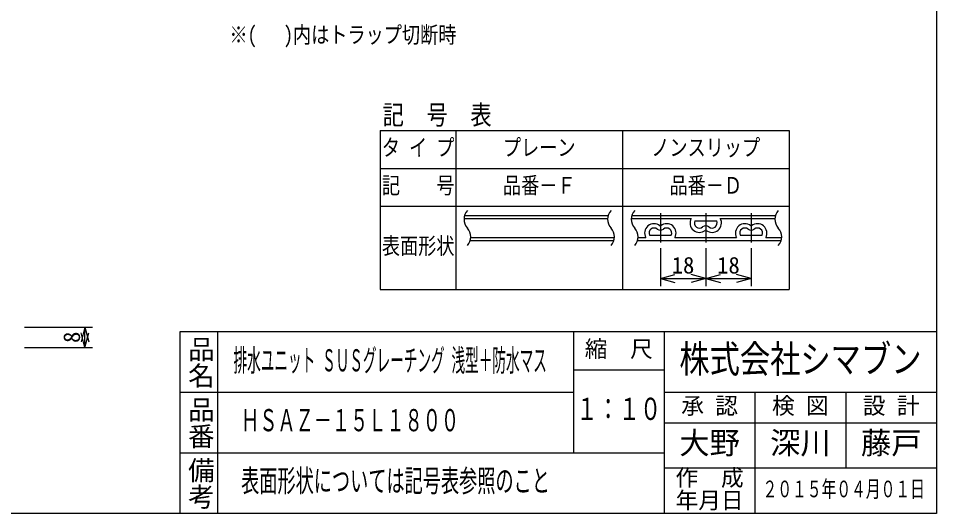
# Model space of a CAD drawing. Units: millimetres, scale not verified. Extents: x -1365 to 1365, y -930 to 870.
# Drawn here: x 152 to 1365, y -930 to -276 of the extents above; entities that cross this region are included whole.
import ezdxf
from ezdxf.enums import TextEntityAlignment as Align

# ---------------------------------------------------------------- set-up
doc = ezdxf.new("R2010")
doc.units = ezdxf.units.MM
doc.header["$LTSCALE"] = 10
doc.linetypes.add('CHAIN1', pattern=[8, 5, -1, 1, -1])
for name, color, linetype in [('0-5_寸法線', 7, 'Continuous'), ('0-7_枠細線', 5, 'Continuous'), ('0-8_枠中線', 5, 'Continuous'), ('1-5_寸法2', 7, 'Continuous')]:
    doc.layers.add(name, color=color, linetype=linetype)
doc.styles.add('@ＭＳ ゴシック', font='')
doc.styles.add('ＭＳ ゴシック', font='')
doc.styles.get('@ＭＳ ゴシック').set_extended_font_data('@MS Gothic')
doc.styles.get('ＭＳ ゴシック').set_extended_font_data('MS Gothic')

msp = doc.modelspace()

# ---------------------------------------------------------------- linework, layer by layer
at = {"layer": '0-7_枠細線'}
for p, q in [((629.94, -423.91), (1169.94, -423.91)), ((629.94, -423.91), (629.94, -633.91)), ((729.94, -423.91), (729.94, -633.91)), ((949.94, -423.91), (949.94, -633.91)), ((1169.94, -423.91), (1169.94, -633.91)), ((629.94, -473.91), (1169.94, -473.91)), ((629.94, -523.91), (1169.94, -523.91)), ((740.59, -540.07), (930.36, -540.07)), ((741.33, -536.07), (931.09, -536.07)), ((961.6, -540.07), (1040.72, -540.07)), ((962.33, -536.07), (1152.09, -536.07)), ((1045.5, -543.4), (1074.39, -543.4)), ((1079.17, -540.07), (1151.36, -540.07)), ((748.8, -569.4), (938.56, -569.4)), ((749.53, -565.4), (939.29, -565.4)), ((969.8, -569.4), (1159.56, -569.4)), ((970.53, -565.4), (980.72, -565.4)), ((985.5, -562.07), (1014.39, -562.07)), ((1019.17, -565.4), (1100.72, -565.4)), ((1105.5, -562.07), (1134.39, -562.07)), ((1139.17, -565.4), (1160.29, -565.4)), ((999.94, -579.4), (999.94, -629.4)), ((1059.94, -579.4), (1059.94, -629.4)), ((1119.94, -579.4), (1119.94, -629.4)), ((999.94, -619.4), (1019.26, -614.23)), ((1059.94, -619.4), (1040.62, -614.23)), ((1059.94, -619.4), (1079.26, -614.23)), ((1119.94, -619.4), (1100.62, -614.23)), ((999.94, -619.4), (1019.26, -624.58)), ((999.94, -619.4), (1059.94, -619.4)), ((1059.94, -619.4), (1040.62, -624.58)), ((1059.94, -619.4), (1079.26, -624.58)), ((1059.94, -619.4), (1119.94, -619.4)), ((1119.94, -619.4), (1100.62, -624.58)), ((629.94, -633.91), (1169.94, -633.91)), ((415, -690), (415, -930)), ((885, -690), (885, -850)), ((1005, -690), (1005, -930)), ((885, -740), (1005, -740)), ((885, -770), (365, -770)), ((1365, -770), (1005, -770)), ((1125, -770), (1125, -930)), ((1245, -770), (1245, -870)), ((1005, -810), (1365, -810)), ((1005, -850), (365, -850)), ((1365, -870), (1005, -870))]:
    msp.add_line(p, q, dxfattribs=at)
at = {"layer": '0-7_枠細線', "linetype": 'CHAIN1'}
for p, q in [((999.94, -533.27), (999.94, -571.97)), ((1059.94, -533.27), (1059.94, -571.97)), ((1119.94, -533.27), (1119.94, -571.97))]:
    msp.add_line(p, q, dxfattribs=at)
at = {"layer": '0-7_枠細線'}
for centre, radius, start, end in [((757.74, -541.14), 17.18, 137.56163, 222.43837), ((947.5, -541.14), 17.18, 137.56163, 222.43837), ((978.74, -541.14), 17.18, 137.56163, 222.43837), ((1168.5, -541.14), 17.18, 137.56163, 222.43837), ((1051.61, -546.07), 12.43, 151.14637, 308.68219), ((1051.61, -546.07), 6.67, 156.42182, 308.68219), ((1068.28, -546.07), 12.43, 231.31781, 28.85363), ((1068.28, -546.07), 6.67, 231.31781, 23.57818), ((732.38, -564.33), 17.18, 317.56163, 42.43837), ((922.14, -564.33), 17.18, 317.56163, 42.43837), ((953.38, -564.33), 17.18, 317.56163, 42.43837), ((991.61, -559.4), 12.43, 51.31781, 208.85363), ((991.61, -559.4), 6.67, 51.31781, 203.57818), ((999.94, -549), 6.67, 231.31781, 308.68219), ((999.94, -549), 0.9, 231.31781, 308.68219), ((1008.28, -559.4), 12.43, 331.14637, 128.68219), ((1008.28, -559.4), 6.67, 336.42182, 128.68219), ((1059.94, -556.48), 6.67, 51.31781, 128.68219), ((1059.94, -556.48), 0.9, 51.31781, 128.68219), ((1111.61, -559.4), 12.43, 51.31781, 208.85363), ((1111.61, -559.4), 6.67, 51.31781, 203.57818), ((1119.94, -549), 6.67, 231.31781, 308.68219), ((1119.94, -549), 0.9, 231.31781, 308.68219), ((1128.28, -559.4), 12.43, 331.14637, 128.68219), ((1128.28, -559.4), 6.67, 336.42182, 128.68219), ((1143.14, -564.33), 17.18, 317.56163, 42.43837)]:
    msp.add_arc(centre, radius, start, end, dxfattribs=at)
at = {"layer": '0-8_枠中線'}
msp.add_lwpolyline([(-1365, -930), (-1365, 870), (1365, 870), (1365, -930)], close=True, dxfattribs=at)
msp.add_lwpolyline([(1365, -690), (365, -690), (365, -930)], dxfattribs=at)
at = {"layer": '1-5_寸法2'}
for p, q in [((159.73, -683.69), (249.73, -683.69)), ((239.73, -683.69), (234.55, -703.01)), ((239.73, -710.36), (234.55, -691.04)), ((239.73, -683.69), (244.9, -703.01)), ((239.73, -710.36), (239.73, -683.69)), ((239.73, -710.36), (244.9, -691.04)), ((159.73, -710.36), (249.73, -710.36))]:
    msp.add_line(p, q, dxfattribs=at)

# ---------------------------------------------------------------- texts
at = {"layer": '0-5_寸法線', "style": 'ＭＳ ゴシック', "width": 0.8}
msp.add_text('※(\u3000 )内はトラップ切断時', height=21.99, dxfattribs=at).set_placement((430.62, -314.92), align=Align.BOTTOM_LEFT)
at = {"layer": '0-7_枠細線', "style": 'ＭＳ ゴシック'}
for s, height, width, p in [('タ イ プ', 21.99, 0.8, (631.94, -463.91)), ('プレーン', 21.99, 0.8, (791.94, -463.91)), ('ノンスリップ', 21.99, 0.8, (987.94, -463.91)), ('記\u3000\u3000号', 21.99, 0.8, (631.94, -513.91)), ('品番－Ｆ', 21.99, 0.8, (791.94, -513.91)), ('品番－Ｄ', 21.99, 0.8, (1011.94, -513.91)), ('表面形状', 21.99, 0.8, (631.94, -593.91)), ('株式会社シマブン', 36.66, 0.8, (1025, -755)), ('排水ユニット ＳＵＳグレーチング 浅型＋防水マス', 29.33, 0.45, (436, -750.94)), ('１：１０', 29.33, 0.7, (889, -815)), ('ＨＳＡＺ－１５Ｌ１８００', 29.33, 0.6, (446, -830)), ('表面形状については記号表参照のこと', 29.33, 0.6, (446, -910)), ('２０１５年０４月０１日', 21.99, 0.65, (1135, -915))]:
    msp.add_text(s, height=height, dxfattribs=dict(at, width=width)).set_placement(p, align=Align.BOTTOM_LEFT)
for s, height, p in [('18', 21.99, (1014.94, -619.4)), ('18', 21.99, (1074.94, -619.4)), ('縮\u3000尺', 21.99, (900, -730)), ('承 認', 21.99, (1027.5, -805)), ('検 図', 21.99, (1147.5, -805)), ('設 計', 21.99, (1267.5, -805)), ('大野', 29.33, (1025, -860)), ('深川', 29.33, (1145, -860)), ('藤戸', 29.33, (1265, -860)), ('作\u3000成', 21.99, (1020, -900)), ('年月日', 21.99, (1020, -930))]:
    msp.add_text(s, height=height, dxfattribs=at).set_placement(p, align=Align.BOTTOM_LEFT)
at = {"layer": '0-7_枠細線', "style": '@ＭＳ ゴシック'}
for s, p in [('品名', (372.5, -695)), ('品番', (372.5, -775)), ('備考', (372.5, -855))]:
    msp.add_text(s, height=25.66, rotation=270, dxfattribs=at).set_placement(p, align=Align.BOTTOM_LEFT)
at = {"layer": '0-7_枠細線', "insert": (633.06, -418.91), "char_height": 25.66, "attachment_point": 7, "style": 'ＭＳ ゴシック'}
msp.add_mtext('\\T2.07;\\W0.8;記号表', dxfattribs=at)
at = {"layer": '1-5_寸法2', "style": 'ＭＳ ゴシック'}
msp.add_text('8', height=21.99, rotation=90, dxfattribs=at).set_placement((239.73, -704.52), align=Align.BOTTOM_LEFT)

doc.saveas('drawing.dxf')
